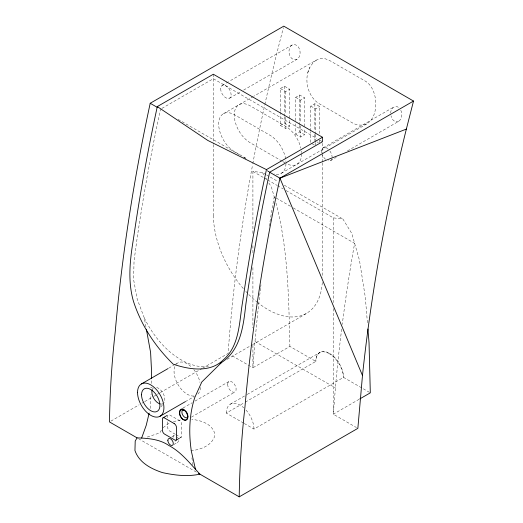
<?xml version="1.0" encoding="UTF-8"?>
<svg xmlns="http://www.w3.org/2000/svg" width="523" height="523" viewBox="0 0 523 523"><rect width="100%" height="100%" fill="white"/><g stroke="black" fill="none" stroke-linecap="round" stroke-linejoin="round"><path stroke-width="0.39" stroke-dasharray="2.62 1.96" d="M151.389 383.431L151.467 379.508M150.127 408.489L151.023 394.401M260.565 288.245A1429.058 825.072 -60 0 0 254.995 341.473L252.91 367.767L250.157 366.178M341.656 329.144A1429.058 825.072 -60 0 0 335.4 387.896L333.321 414.19L356.457 427.546M316.323 60.106C302.157 70.115 304.831 94.218 318.612 103.358L353.855 123.703C379.338 133.47 382.261 89.74 364.511 80.653L329.268 60.308L324.933 58.654L320.521 58.583L316.323 60.106L253.727 96.245M390.74 113.066C390.361 108.889 395.303 104.195 398.944 107.764M307.733 72.69L309.694 67.408M161.385 430.161L159.783 432.894L146.25 437.385M160.901 406.953L162.66 404.514M292.115 44.998C286.114 48.613 289.311 62.008 296.979 59.295C302.98 55.673 299.784 42.278 292.115 44.998L228.538 81.699M347.435 150.905L398.703 121.31C402.416 118.747 402.514 113.203 400.461 109.542M163.163 427.664L167.785 424.029L170.616 422.832M161.908 108.398L213.332 78.712L316.853 138.477M222.183 85.373L227.832 82.111M229.597 98.193L240.828 91.708M243.64 90.087L296.979 59.295M223.386 113.759L253.021 96.65M280.38 110.994L280.38 88.531L284.447 86.184L289.703 89.217L289.703 118.898M280.38 88.531L285.636 91.564L289.703 89.217M295.672 120.623L295.672 97.363L299.738 95.016L304.621 97.834L304.621 127.507M295.672 97.363L300.555 100.181L304.621 97.834M310.786 130.953L310.786 106.084L314.853 103.737L319.69 106.535L319.69 134.607M280.38 111.791L280.38 125.428L284.447 123.082L289.703 126.115L289.703 119.695M310.786 106.084L315.624 108.882L319.69 106.535M280.38 125.428L285.636 128.462L289.703 126.115M295.672 123.827L295.672 134.254L299.738 131.907L304.621 134.731L304.621 128.312M295.672 134.254L300.555 137.078L304.621 134.731M323.168 147.813L393.839 107.012M281.289 173.276L366.688 123.971M330.582 160.633L336.204 157.39M168.766 368.146L173.682 365.309M174.388 364.904L177.892 362.877M110.896 421.126L139.138 404.822M141.962 403.187L144.08 401.965M144.786 401.559L153.259 396.669M153.965 396.257L156.795 394.63M157.501 394.218L159.62 392.995M160.326 392.59L201.983 368.538M202.689 368.127L228.113 353.45A1432.484 827.34 -60 0 1 252.511 165.229M227.119 359.314L251.707 345.115M252.406 344.709L306.498 313.48M185.338 401.651L194.464 396.382M183.011 408.032L192.183 402.736M195.001 401.108L228.871 381.555M245.333 402.109L315.84 361.4L289.892 346.416L252.91 367.767L252.91 344.147M191.385 417.132L234.919 392.002M171.91 436.777L173.865 435.646M230.349 404.168L246.516 394.839M247.216 394.427L319.899 352.469M179.951 437.934L181.252 437.182M243.6 423.087L226.296 413.098L244.627 402.514M173.799 444.557L177.709 442.295M244.293 423.493L253.982 429.082L343.533 377.384L369.598 392.433M359.138 399.284L333.321 414.19L333.321 308.289M173.446 421.63L181.625 419.708M398.703 121.31C394.989 123.265 391.394 119.224 390.975 115.727M190.902 450.859C199.891 449.61 210.39 446.465 214.253 437.378L214.391 432.384C211.004 423.29 200.505 420.381 191.784 419.328M150.617 387.805L152.108 387.648M252.91 233.35L252.91 171.439L262.481 172.603L266.011 174.636M286.061 190.581L333.321 217.862L342.892 219.026L351.809 233.493L359.471 260.271L365.348 297.535L367.46 323.377M319.664 140.105L322.482 141.726M316.925 141.831L318.304 142.629M314.245 144.976L310.786 142.982L310.786 131.75M282.002 161.117L250.282 142.805A22.62 13.062 60 0 1 234.245 115.099A22.62 13.062 60 0 1 250.282 105.888L285.525 126.259A22.62 13.062 60 0 1 300.856 148.114M282.708 161.522L285.525 163.15M245.993 158.306L234.716 151.794A22.62 13.062 60 0 1 218.679 124.088A22.62 13.062 60 0 1 234.716 114.877L269.96 135.248A22.62 13.062 60 0 1 285.95 161.548M267.142 170.511L269.96 172.139M178.108 119.375L239.371 154.749M243.6 157.188L245.712 158.404M267.541 171.008L268.953 171.825M266.717 175.048L269.535 176.676M270.241 177.081L278.001 181.559M284.349 185.227L342.892 219.026M252.91 171.439L263.494 177.545M264.2 177.957L267.018 179.585M267.724 179.99L276.896 185.286M277.595 185.691L283.244 188.953M290.442 206.278L274.215 196.916L272.431 206.971A1429.058 825.072 -60 0 0 269.136 227.034M293.266 207.912L354.627 243.339L352.835 253.394A1429.058 825.072 -60 0 0 342.258 324.397M254.995 341.473L335.4 387.896M232.245 355.836L249.464 365.78M175.297 434.273L169.759 431.076A2.863 1.654 60 0 1 167.726 427.566L167.733 421.401M175.99 434.672L180.141 437.065A2.223 1.281 60 0 0 181.716 436.162L181.716 424.591A3.334 1.922 60 0 0 179.356 420.518L169.642 414.902A2.693 1.556 60 0 0 167.726 416.001L167.733 418.315M138.484 438.686L197.079 472.517M262.481 172.603L264.18 175.355M265.88 178.114L266.73 179.494M268.855 182.932L271.404 187.064L274.66 198.452M145.924 326.803L144.315 317.991L137.196 299.071L133.627 279.687L134.038 261.036L136.686 241.338A1516.236 875.404 -60 0 1 160.502 109.209M275.981 203.068C288.245 249.687 288.709 298.496 289.892 346.416M191.915 457.906L192.928 464.947M333.321 217.862L333.321 302.588M322.482 143.354L322.482 153.919M322.482 154.736L322.482 162.052M322.482 162.862L322.482 277.465M319.69 140.223L319.69 143.426M315.624 108.882L315.624 133.744M315.624 134.548L315.624 141.766M315.624 142.57L315.624 145.773M314.853 103.737L314.853 131.012M314.853 134.215L314.853 140.635M300.555 100.181L300.555 122.637M300.555 125.847L300.555 137.078M299.738 95.016L299.738 124.69M299.738 125.494L299.738 131.907M285.636 91.564L285.636 114.027M285.636 117.23L285.636 128.462M284.447 86.184L284.447 115.864M284.447 116.668L284.447 123.082M252.91 245.575L252.91 254.531M252.91 267.567L252.91 327.849M213.332 74.233L213.332 143.733M213.332 144.544L213.332 215.26M252.805 163.653A1432.484 827.34 -60 0 1 264.697 105.188M264.873 104.391A1432.484 827.34 -60 0 1 283.388 27.706M208.409 366.701A77.005 49.365 66.2 0 1 144.309 317.997M322.286 282.472A77.103 44.514 60 0 1 258.212 302.954M257.571 302.444A77.103 44.514 60 0 1 248.15 293.874M247.595 293.298A77.103 44.514 60 0 1 245.398 290.945M243.247 288.513A77.103 44.514 60 0 1 213.391 215.293M301.562 153.965A22.62 13.062 60 0 1 286.225 163.562M301.385 151.108A22.62 13.062 60 0 1 301.516 152.566M260.663 287.454A1429.058 825.072 -60 0 1 261.147 283.505M285.983 163.745A22.62 13.062 60 0 1 274.111 173.937M331.935 158.704A7.407 4.276 60 0 1 328.235 160.849M325.515 159.28A7.407 4.276 60 0 1 322.338 154.625M321.815 152.866A7.407 4.276 60 0 1 328.235 149.173M329.882 151.016A7.407 4.276 60 0 1 332.112 157.246M226.309 413.105A19.56 11.29 60 0 1 243.718 407.777M245.987 410.039A19.56 11.29 60 0 1 253.969 429.076M178.5 440.543A3.838 2.216 60 0 1 175.081 441.595M173.074 437.405A3.838 2.216 60 0 1 175.081 435.535M177.147 437.045A3.838 2.216 60 0 1 177.709 437.869M193.843 396.016A18.651 10.767 60 0 1 178.552 385.471A18.651 10.767 60 0 1 175.042 366.172M176.258 364.243A18.651 10.767 60 0 1 191.751 367.323M193.843 369.656A18.651 10.767 60 0 1 199.976 382.45M200.407 387.419A18.651 10.767 60 0 1 196.576 395.166M162.947 403.645A9.185 5.302 60 0 1 160.038 403.913M152.075 390.138A9.185 5.302 60 0 1 153.749 387.746M156.665 387.484A9.185 5.302 60 0 1 163.503 394.1A9.185 5.302 60 0 1 163.98 402.69M329.294 353.692A19.56 10.963 58.6 0 0 315.853 361.406A19.56 11.29 60 0 1 329.686 353.463A19.56 11.29 60 0 1 343.513 377.377A19.56 10.963 58.6 0 0 329.294 353.692M220.654 88.766A7.407 4.276 60 0 0 228.518 98.527A7.407 4.276 60 0 0 228.505 88.047A7.407 4.276 60 0 0 220.654 88.766M227.629 384.32A6.034 3.484 60 0 0 234.036 392.276A6.034 3.484 60 0 0 234.023 383.738A6.034 3.484 60 0 0 227.629 384.32"/><path stroke-width="0.78" d="M151.487 378.724L151.618 372.448L150.604 352.43L146.362 329.202M137.072 437.875L135.209 441.046L134.947 450.545C139.092 462.626 150.997 468.804 162.392 472.589C174.643 475.283 187.515 476.845 199.904 474.152C190.326 463.829 181.376 452.153 168.733 445.413C159.489 439.098 147.931 438.267 137.072 437.875L109.484 421.943A864.774 499.524 -60 0 1 115.217 331.994A1514.111 874.175 -60 0 1 150.212 103.266L283.773 26.15L413.516 101.057L406.358 129.089A1432.857 827.556 -60 0 0 362.478 375.553L357.856 428.357L239.227 496.85L198.492 473.335M149.16 413.092L146.231 425.31L141.641 438.045M322.482 137.255L266.442 169.609A1516.236 875.404 -60 0 0 242.633 301.738C239.188 321.41 239.854 345.788 223.269 359.902C210.22 373.01 189.169 369.591 173.296 364.23C155.324 346.782 141.125 325.156 133.437 301.248C127.527 280.74 130.044 259.395 133.476 238.717A1516.236 875.404 -60 0 1 157.292 106.587L213.332 74.233L322.482 137.255L322.482 141.726L269.652 172.23A1516.236 875.404 -60 0 0 245.843 304.36C243.457 325.273 240.9 349.998 221.497 362.557L201.813 381.986L194.818 397.388A135.529 95.055 55.5 0 0 191.379 451.375L195.419 469.079M239.22 496.85A864.774 499.524 -60 0 1 244.96 406.901A1514.111 874.175 -60 0 1 279.955 178.173L413.516 101.057M141.393 383.954L168.066 368.552M160.071 416.243L185.338 401.651M163.071 417.779L166.987 415.524M176.035 440.189L179.297 438.307M359.837 398.886L370.304 392.845L369.042 342.755L367.924 329.026M269.652 172.23L279.949 178.173L406.358 129.089M266.442 169.609L207.801 140.445L157.292 106.587M150.206 103.266L157.756 107.627M279.949 178.173L362.491 375.547M221.504 362.57A77.005 49.365 66.2 0 1 220.085 363.335M187.94 416.511A4.361 2.517 60 0 1 182.782 415.138A4.361 2.517 60 0 1 184.161 409.973M160.038 403.913A9.185 5.302 60 0 1 152.075 390.138M182.9 409.032L181.86 408.96A6.041 3.746 63.9 0 0 180.2 416.007A6.041 3.746 63.9 0 0 186.744 419.786A6.041 3.746 63.9 0 0 186.103 411.424L182.9 409.032M183.972 410.124L182.985 409.705A5.596 3.465 63.9 0 0 180.245 415.674A5.596 3.465 63.9 0 0 186.744 419.433A5.596 3.465 63.9 0 0 184.933 410.836L183.972 410.124M174.139 423.525L164.425 417.916A2.693 1.556 60 0 0 162.516 419.008L162.516 430.579A2.863 1.654 60 0 0 164.542 434.083L174.924 440.078A2.223 1.281 60 0 0 176.499 439.176L176.499 427.605A3.334 1.922 60 0 0 174.139 423.525M167.857 440.418A3.838 2.216 60 0 0 171.93 445.485A3.838 2.216 60 0 0 171.923 440.046A3.838 2.216 60 0 0 167.857 440.418M137.542 392.505A18.651 10.767 60 0 0 157.338 417.093A18.651 10.767 60 0 0 157.312 390.701A18.651 10.767 60 0 0 137.542 392.505M141.543 394.806A12.99 7.499 60 0 0 155.331 411.934A12.99 7.499 60 0 0 155.311 393.551A12.99 7.499 60 0 0 141.543 394.806"/></g></svg>
